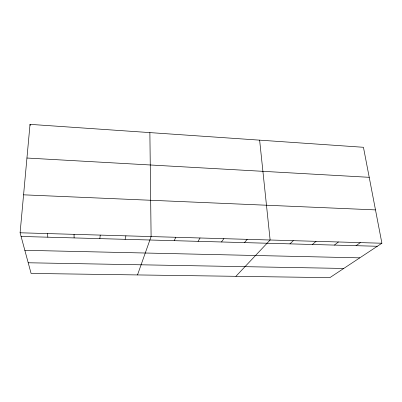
<?xml version="1.0" encoding="UTF-8"?>
<svg xmlns="http://www.w3.org/2000/svg" width="402" height="402" viewBox="0 0 402 402"><rect width="100%" height="100%" fill="white"/><g stroke="black" fill="none" stroke-linecap="round" stroke-linejoin="round"><path stroke-width="0.6" d="M20.1 232.783L30.029 124.359L363.448 147.288L381.9 243.235L329.856 277.641L31.09 273.43L20.1 232.783L381.9 243.235M99.852 238.627L100.234 235.1M125.102 239.321L125.911 235.838M137.499 274.928L151.102 236.567L149.876 132.605M174.197 240.672L175.81 237.28M198.065 241.331L200.055 237.979M221.492 241.979L223.849 238.667M244.496 242.612L247.2 239.341M235.909 276.315L270.129 240.004L259.632 140.152M289.942 243.863L293.319 240.677M312.379 244.481L316.078 241.331M334.414 245.089L338.419 241.979M356.051 245.687L360.358 242.612M28.21 262.772L343.765 268.446M24.839 250.305L359.79 257.848M21.095 236.456L377.307 246.27M23.577 194.829L375.488 209.894M26.944 158.031L369.222 177.317M30.029 124.359L30.195 125.489M47.346 233.567L47.858 237.19M74.048 234.341L74.109 237.914"/></g></svg>
